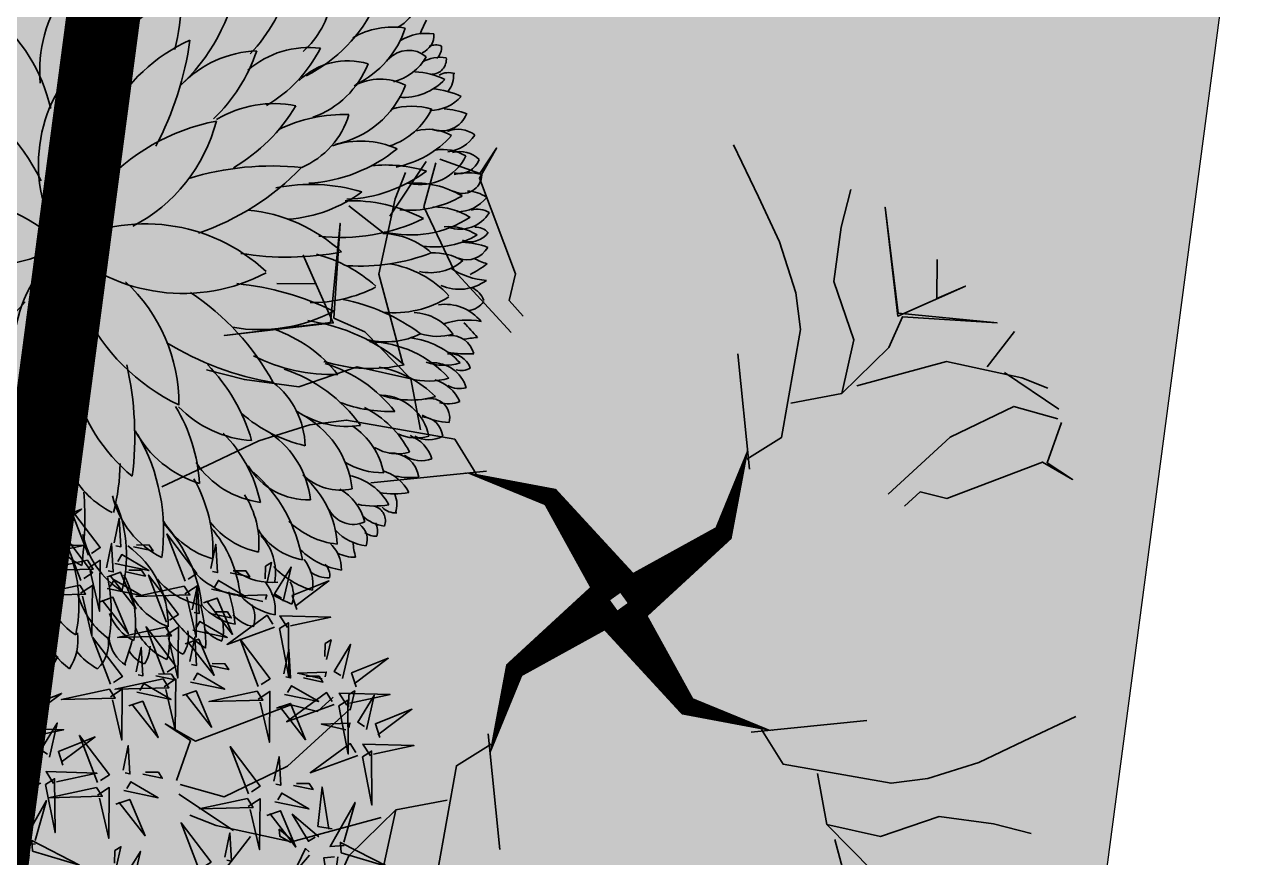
# Model space of a CAD drawing. Header units: millimetres. Extents: x -176651 to 424033, y -469666 to 486614.
# Drawn here: x 112396 to 113060, y 91389 to 91841 of the extents above; entities that cross this region are included whole.
import ezdxf

# ---------------------------------------------------------------- set-up
doc = ezdxf.new("R2010")
doc.units = ezdxf.units.MM
doc.linetypes.add('1625E_Roof Plan$0$DASHED', pattern=[0.75, 0.5, -0.25])
for name, color, linetype in [('1625_East Villa$0$ad-Elevation 10', 8, 'Continuous'), ('1625_East Villa$0$ad-Verandah', 8, 'Continuous'), ('1625E_Roof Plan$0$ad-Secondary Roof', 8, 'Continuous')]:
    doc.layers.add(name, color=color, linetype=linetype)
doc.layers.add('1625_East Villa$0$ad-Landscape', color=8, linetype='Continuous', lineweight=35)

# ---------------------------------------------------------------- blocks, each defined once
blk = doc.blocks.new('1625_East Villa$0$A$C06C421F0')
at = {"layer": '1625_East Villa$0$ad-Landscape'}
for points in [[(359.91, 366.46, 35.98, 14.39, 0), (421.22, 431.54, 14.39, 0.72, 0), (487.37, 441.94, 0, 0, 0), (448, 441.94, 0, 0, 0), (472.53, 524.19, 0, 0, 0), (467.69, 541.37, 0, 0, 0), (379.6, 599.67, 0, 0, 0), (404.12, 579.33, 0, 0, 0), (359.91, 575.71, 0, 0, 0), (404.12, 579.33, 0, 0, 0), (467.69, 541.37, 0, 0, 0), (433.48, 648.03, 0, 0, 0), (482.53, 692.32, 0, 0, 0), (430.9, 648.03, 0, 0, 0), (418.64, 692.32, 0, 0, 0), (426.06, 713.11, 0, 0, 0), (413.8, 692.32, 0, 0, 0), (372.17, 716.27, 0, 0, 0), (413.8, 692.32, 0, 0, 0), (323.13, 719.89, 0, 0, 0)], [(353.42, 359.91, 35.98, 14.39, 0), (288.34, 421.22, 14.39, 0.72, 0), (277.95, 487.37, 0, 0, 0), (277.95, 448, 0, 0, 0), (195.69, 472.53, 0, 0, 0), (178.52, 467.69, 0, 0, 0), (120.22, 379.6, 0, 0, 0), (140.56, 404.12, 0, 0, 0), (144.17, 359.91, 0, 0, 0), (140.56, 404.12, 0, 0, 0), (178.52, 467.69, 0, 0, 0), (71.86, 433.48, 0, 0, 0), (27.57, 482.53, 0, 0, 0), (71.86, 430.9, 0, 0, 0), (27.57, 418.64, 0, 0, 0), (6.78, 426.06, 0, 0, 0), (27.57, 413.8, 0, 0, 0), (3.62, 372.17, 0, 0, 0), (27.57, 413.8, 0, 0, 0), (0, 323.13, 0, 0, 0)], [(366.46, 359.97, 35.98, 14.39, 0), (431.54, 298.66, 14.39, 0.72, 0), (441.94, 232.52, 0, 0, 0), (441.94, 271.88, 0, 0, 0), (524.19, 247.36, 0, 0, 0), (541.37, 252.2, 0, 0, 0), (599.67, 340.29, 0, 0, 0), (579.33, 315.77, 0, 0, 0), (575.71, 359.97, 0, 0, 0), (579.33, 315.77, 0, 0, 0), (541.37, 252.2, 0, 0, 0), (648.03, 286.4, 0, 0, 0), (692.32, 237.36, 0, 0, 0), (648.03, 288.98, 0, 0, 0), (692.32, 301.25, 0, 0, 0), (713.11, 293.82, 0, 0, 0), (692.32, 306.09, 0, 0, 0), (716.27, 347.71, 0, 0, 0), (692.32, 306.09, 0, 0, 0), (719.89, 396.76, 0, 0, 0)], [(359.97, 353.42, 35.98, 14.39, 0), (298.66, 288.34, 14.39, 0.72, 0), (232.52, 277.95, 0, 0, 0), (271.88, 277.95, 0, 0, 0), (247.36, 195.69, 0, 0, 0), (252.2, 178.52, 0, 0, 0), (340.29, 120.22, 0, 0, 0), (315.77, 140.56, 0, 0, 0), (359.97, 144.17, 0, 0, 0), (315.77, 140.56, 0, 0, 0), (252.2, 178.52, 0, 0, 0), (286.4, 71.86, 0, 0, 0), (237.36, 27.57, 0, 0, 0), (288.98, 71.86, 0, 0, 0), (301.25, 27.57, 0, 0, 0), (293.82, 6.78, 0, 0, 0), (306.09, 27.57, 0, 0, 0), (347.71, 3.62, 0, 0, 0), (306.09, 27.57, 0, 0, 0), (396.76, 0, 0, 0, 0)]]:
    blk.add_lwpolyline(points, format="xyseb", dxfattribs=at)
for points in [[(277.95, 479.95), (253.99, 499.63), (250.38, 582.88), (257.61, 609.99), (274.78, 646.77), (295.12, 678.39), (319.07, 715.18)], [(250.38, 526.41), (212.87, 538.67), (209.25, 580.3), (230.04, 622.25), (230.04, 663.87), (226.43, 693.24)], [(460.26, 565.32), (472.53, 575.71), (470.27, 596.5), (507.05, 664.75), (497.05, 689.15), (507.05, 668.36), (538.67, 675.14)], [(212.87, 538.67), (182.13, 578.04), (174.9, 602.56), (103.04, 607.4), (178.52, 604.82), (198.86, 683.23), (178.52, 602.56), (130.61, 631.93), (150.95, 619.67), (154.57, 649.03)], [(467.69, 551.76), (516.73, 592.89), (546.1, 637.63), (541.26, 671.98)], [(570.62, 627.24), (548.68, 671.98)], [(546.1, 517.41), (573.2, 582.49), (568.36, 640.79), (563.2, 661.58)], [(573.2, 613.68), (602.56, 630.85)], [(538.67, 507.02), (578.04, 537.75), (602.56, 544.98), (607.4, 616.84), (604.82, 541.37), (683.23, 521.03), (602.56, 541.37), (631.93, 589.27), (619.67, 568.94), (649.03, 565.32)], [(106.21, 573.2), (89.03, 602.56)], [(92.65, 570.62), (47.91, 548.68)], [(202.47, 546.1), (137.39, 573.2), (79.09, 568.36), (58.3, 563.2)], [(274.78, 472.53), (295.12, 558.36)], [(154.57, 460.26), (144.17, 472.53), (123.38, 470.27), (55.14, 507.05), (30.73, 497.05), (51.52, 507.05), (44.74, 538.67)], [(168.12, 467.69), (127, 516.73), (82.25, 546.1), (47.91, 541.26)], [(526.41, 469.51), (538.67, 507.02), (580.3, 510.63), (622.25, 489.84), (663.87, 489.84), (693.24, 493.46)], [(479.95, 441.94), (499.63, 465.89), (582.88, 469.51), (609.99, 462.28), (646.77, 445.1), (678.39, 424.76), (715.18, 400.81)], [(472.53, 445.1), (558.36, 424.76)], [(239.94, 277.95), (220.25, 253.99), (137, 250.38), (109.9, 257.61), (73.11, 274.78), (41.49, 295.12), (4.71, 319.07)], [(247.36, 274.78), (161.53, 295.12)], [(551.76, 252.2), (592.89, 203.15), (637.63, 173.79), (671.98, 178.63)], [(565.32, 259.62), (575.71, 247.36), (596.5, 249.62), (664.75, 212.83), (689.15, 222.84), (668.36, 212.83), (675.14, 181.21)], [(193.47, 250.38), (181.21, 212.87), (139.59, 209.25), (97.64, 230.04), (56.01, 230.04), (26.65, 226.43)], [(445.1, 247.36), (424.76, 161.53)], [(441.94, 239.94), (465.89, 220.25), (469.51, 137), (462.28, 109.9), (445.1, 73.12), (424.76, 41.49), (400.81, 4.71)], [(181.21, 212.87), (141.84, 182.13), (117.32, 174.9), (112.48, 103.04), (115.06, 178.52), (36.65, 198.86), (117.32, 178.52), (87.96, 130.61), (100.22, 150.95), (70.86, 154.57)], [(173.79, 202.47), (146.68, 137.39), (151.52, 79.09), (156.69, 58.3)], [(469.51, 193.47), (507.02, 181.21), (510.63, 139.59), (489.84, 97.64), (489.84, 56.01), (493.46, 26.65)], [(507.02, 181.21), (537.75, 141.84), (544.98, 117.32), (616.84, 112.48), (541.37, 115.06), (521.03, 36.65), (541.37, 117.32), (589.27, 87.96), (568.93, 100.22), (565.32, 70.86)], [(517.41, 173.79), (582.49, 146.68), (640.79, 151.52), (661.58, 156.69)], [(627.24, 149.27), (671.98, 171.21)], [(613.68, 146.68), (630.85, 117.32)]]:
    blk.add_lwpolyline(points, dxfattribs=at)
blk = doc.blocks.new('1625_East Villa$0$bamboo')
at = {"layer": '1625_East Villa$0$ad-Landscape', "color": 62}
blk.add_line((-124.2, -652.6), (-157.7, -842.3), dxfattribs=at)
at = {"layer": '1625_East Villa$0$ad-Landscape', "color": 76}
for points in [[(-174.3, -160.5), (-173.7, -0.6), (-130.6, -151.3), (-163.4, -158.2)], [(-511, -108), (-521.6, -218), (-481.1, -126.7), (-503.9, -116.6)], [(-183, -173.7), (-336.7, -149), (-176.1, -206.5), (-183, -173.7)], [(-452.7, -161.2), (-458.7, -224.1), (-441.4, -209.9), (-445.5, -169.8)], [(-189.3, -197.8), (-145.6, -188.6), (-205.5, -338.1), (-187, -208.8)], [(-425.4, -355.8), (-466.6, -376.5), (-529.7, -268.8), (-433.9, -363.1)], [(-363.6, -376.3), (-397.5, -405.4), (-417, -245.5), (-370.9, -367.8)], [(-196.6, -388.9), (-246, -241.3), (-222.5, -410.2), (-196.6, -388.9)], [(-357.5, -400.5), (-210.9, -348.1), (-379.3, -375.1), (-357.5, -400.5)], [(-180.9, -390.4), (-39, -316.9), (-152.5, -424.9), (-173.8, -399)], [(-444.7, -401.9), (-555, -393.6), (-462.9, -432.2), (-453.2, -409.1)], [(-358.7, -416.2), (-282.3, -556.6), (-392.6, -445.4), (-367.2, -423.5)], [(-221, -394.5), (-192.5, -429), (-352.8, -445.2), (-229.6, -401.6)], [(-496.8, -461.3), (-559.8, -456.6), (-545.3, -473.5), (-505.3, -468.6)], [(-433.8, -466), (-439.8, -544.8), (-456.8, -456.4), (-441.1, -457.6)], [(-242.7, -455.8), (-222.9, -497.4), (-331.8, -558.3), (-235.6, -464.5)], [(-197, -476.1), (-207.5, -586.2), (-167.1, -494.9), (-189.9, -484.8)], [(-132.6, -466.5), (-54, -474.1), (-142.8, -489.3), (-141.3, -473.6)], [(-98.1, -517.2), (-69.7, -551.7), (-229.9, -567.9), (-106.7, -524.3)], [(-138.6, -529.4), (-144.7, -592.3), (-127.4, -578.1), (-131.5, -538)], [(-363.6, -689.9), (-397.5, -719), (-417, -559.2), (-370.9, -681.4)]]:
    blk.add_lwpolyline(points, dxfattribs=at)
at = {"layer": '1625_East Villa$0$ad-Landscape', "color": 62}
for points in [[(-1143.7, -283.2), (-1143, -123.3), (-1099.9, -274), (-1132.7, -280.9)], [(-713.7, -184.4), (-637.3, -324.8), (-747.6, -213.6), (-722.2, -191.7)], [(-1053.9, -275.7), (-1010.7, -209.6), (-1038.4, -295.3), (-1051.6, -286.6)], [(-788.8, -234.2), (-794.8, -313), (-811.8, -224.6), (-796, -225.8)], [(-1152.3, -296.4), (-1306, -271.7), (-1145.4, -329.2), (-1152.3, -296.4)], [(-903.2, -383.1), (-944.4, -403.7), (-1007.5, -296), (-911.7, -390.3)], [(-1000.9, -310.2), (-948, -344.7), (-952.6, -322.9), (-990, -307.9)], [(-841.4, -403.5), (-875.3, -432.7), (-894.8, -272.8), (-848.7, -395.1)], [(-1158.7, -320.6), (-1114.9, -311.4), (-1174.8, -460.8), (-1156.4, -331.5)], [(-1075.2, -337.2), (-982.6, -397.6), (-1044.7, -319.4), (-1064.3, -334.9)], [(-1114.4, -368.3), (-1068.3, -370), (-1064.9, -494.8), (-1103.4, -366)], [(-835.4, -427.8), (-688.8, -375.4), (-857.2, -402.4), (-835.4, -427.8)], [(-922.6, -429.1), (-1032.9, -420.9), (-940.7, -459.5), (-931.1, -436.4)], [(-1179.6, -607.1), (-1229, -459.4), (-1205.5, -628.4), (-1179.6, -607.1)], [(-836.6, -443.5), (-760.1, -583.9), (-870.5, -472.6), (-845, -450.8)], [(-974.6, -488.6), (-1037.7, -483.9), (-1023.1, -500.8), (-983.1, -495.9)], [(-911.6, -493.3), (-917.6, -572.1), (-934.7, -483.7), (-918.9, -484.8)], [(-1163.9, -608.6), (-1022, -535), (-1135.5, -643.1), (-1156.8, -617.2)], [(-119.8, -578.6), (-100, -620.2), (-209, -681), (-112.7, -587.2)], [(-1204, -612.6), (-1175.5, -647.1), (-1335.8, -663.4), (-1212.6, -619.7)], [(-1084.1, -757), (-1133.4, -609.4), (-1109.9, -778.4), (-1084.1, -757)], [(-827.8, -744.4), (-861.7, -773.6), (-881.2, -613.7), (-835.1, -736)], [(-527.4, -744.4), (-561.3, -773.6), (-580.8, -613.7), (-534.7, -736)], [(-425.4, -669.4), (-466.6, -690.1), (-529.7, -582.4), (-433.9, -676.7)], [(-889.6, -724), (-930.8, -744.6), (-993.8, -636.9), (-898.1, -731.2)], [(-589.2, -724), (-630.4, -744.6), (-693.5, -636.9), (-597.7, -731.2)], [(-1225.7, -674), (-1205.9, -715.6), (-1314.8, -776.5), (-1218.6, -682.6)], [(-1180, -694.3), (-1190.5, -804.4), (-1150.1, -713.1), (-1172.9, -702.9)], [(-1115.6, -684.7), (-1037, -692.3), (-1125.7, -707.5), (-1124.2, -691.8)], [(-1068.3, -758.6), (-926.4, -685), (-1039.9, -793.1), (-1061.2, -767.2)], [(-357.5, -714.1), (-210.9, -661.7), (-379.3, -688.7), (-357.5, -714.1)], [(-821.7, -768.6), (-675.1, -716.3), (-843.5, -743.3), (-821.7, -768.6)], [(-444.7, -715.5), (-555, -707.2), (-462.9, -745.8), (-453.2, -722.8)], [(-521.3, -768.6), (-374.8, -716.3), (-543.2, -743.3), (-521.3, -768.6)], [(-358.7, -729.9), (-282.3, -870.2), (-392.6, -759), (-367.2, -737.1)], [(-1108.4, -762.6), (-1079.9, -797.1), (-1240.2, -813.4), (-1117, -769.7)], [(-1121.6, -747.6), (-1127.7, -810.5), (-1110.4, -796.3), (-1114.5, -756.2)], [(-908.9, -770), (-1019.2, -761.8), (-927.1, -800.3), (-917.4, -777.3)], [(-608.6, -770), (-718.8, -761.8), (-626.7, -800.3), (-617.1, -777.3)], [(-496.8, -774.9), (-559.8, -770.2), (-545.3, -787.1), (-505.3, -782.2)], [(-433.8, -779.7), (-439.8, -858.4), (-456.8, -770), (-441.1, -771.2)], [(-16.2, -749), (12.3, -783.5), (-148, -799.7), (-24.8, -756.1)], [(-822.9, -784.4), (-746.5, -924.8), (-856.8, -813.5), (-831.4, -791.7)], [(-575.6, -887.6), (-616.8, -908.3), (-679.8, -800.6), (-584, -894.9)], [(-513.8, -908.1), (-547.7, -937.2), (-567.2, -777.3), (-521, -899.6)], [(-522.5, -784.4), (-446.1, -924.8), (-556.4, -813.5), (-531, -791.7)], [(-37.9, -810.4), (-18.1, -852), (-127, -912.8), (-30.8, -819)], [(-1130.1, -824), (-1110.3, -865.6), (-1219.3, -926.5), (-1123, -832.6)], [(-1084.5, -844.3), (-1095, -954.4), (-1054.5, -863.1), (-1077.3, -852.9)], [(-1020.1, -834.7), (-941.4, -842.3), (-1030.2, -857.5), (-1028.7, -841.8)], [(-961, -829.5), (-1024, -824.8), (-1009.5, -841.7), (-969.5, -836.8)], [(-898, -834.2), (-904, -913), (-921, -824.6), (-905.3, -825.7)], [(-865.6, -975.2), (-915, -827.6), (-891.5, -996.5), (-865.6, -975.2)], [(-660.6, -829.5), (-723.6, -824.8), (-709.1, -841.7), (-669.1, -836.8)], [(-597.6, -834.2), (-603.6, -913), (-620.7, -824.6), (-604.9, -825.7)], [(-507.7, -932.3), (-361.1, -879.9), (-529.5, -906.9), (-507.7, -932.3)], [(-227.1, -1003.5), (-261, -1032.7), (-280.5, -872.8), (-234.3, -995)], [(-1026.1, -897.6), (-1032.1, -960.5), (-1014.9, -946.3), (-1019, -906.2)], [(-849.9, -976.7), (-708, -903.2), (-821.4, -1011.2), (-842.8, -985.4)], [(-594.9, -933.7), (-705.2, -925.4), (-613.1, -964), (-603.4, -940.9)], [(-554.7, -1044.4), (-588.6, -1073.6), (-608.1, -913.7), (-562, -1036)], [(-288.9, -983), (-330, -1003.7), (-393.1, -896), (-297.3, -990.3)], [(-616.5, -1023.9), (-657.7, -1044.6), (-720.8, -936.9), (-625, -1031.2)], [(-508.9, -948), (-432.5, -1088.4), (-542.8, -977.2), (-517.4, -955.3)], [(-240.7, -1085.3), (-274.6, -1114.5), (-294.1, -954.6), (-248, -1076.9)], [(-60.1, -1097.9), (-109.5, -950.3), (-85.9, -1119.2), (-60.1, -1097.9)], [(-889.9, -980.8), (-861.5, -1015.3), (-1021.7, -1031.5), (-898.6, -987.9)], [(-647, -993.1), (-710, -988.4), (-695.4, -1005.3), (-655.5, -1000.4)], [(-584, -997.8), (-590, -1076.6), (-607, -988.2), (-591.3, -989.4)], [(-302.5, -1064.9), (-343.7, -1085.5), (-406.8, -977.8), (-311, -1072.1)], [(-221, -1027.7), (-74.4, -975.4), (-242.8, -1002.3), (-221, -1027.7)], [(-911.7, -1042.2), (-891.9, -1083.8), (-1000.8, -1144.6), (-904.6, -1050.8)], [(-548.6, -1068.6), (-402.1, -1016.3), (-570.5, -1043.2), (-548.6, -1068.6)], [(-308.2, -1029.1), (-418.5, -1020.8), (-326.4, -1059.4), (-316.7, -1036.4)], [(-222.2, -1043.5), (-145.8, -1183.9), (-256.1, -1072.6), (-230.7, -1050.8)], [(-44.4, -1099.5), (97.5, -1025.9), (-15.9, -1134), (-37.3, -1108.1)], [(-866, -1062.5), (-876.5, -1172.5), (-836.1, -1081.2), (-858.9, -1071.1)], [(-801.6, -1052.8), (-723, -1060.4), (-811.7, -1075.7), (-810.2, -1059.9)], [(-635.9, -1070), (-746.1, -1061.7), (-654, -1100.3), (-644.4, -1077.3)], [(-297.3, -1093.3), (-303.3, -1172), (-320.3, -1083.6), (-304.5, -1084.8)], [(-234.6, -1109.5), (-88.1, -1057.2), (-256.5, -1084.1), (-234.6, -1109.5)], [(-807.6, -1115.7), (-813.6, -1178.6), (-796.4, -1164.4), (-800.5, -1124.4)], [(-549.8, -1084.4), (-473.4, -1224.8), (-583.8, -1113.5), (-558.3, -1091.7)], [(-321.9, -1110.9), (-432.1, -1102.7), (-340, -1141.2), (-330.3, -1118.2)], [(-360.3, -1088.6), (-423.3, -1083.8), (-408.7, -1100.8), (-368.8, -1095.8)], [(-84.4, -1103.5), (-56, -1138), (-216.2, -1154.2), (-93.1, -1110.6)], [(-687.9, -1129.5), (-751, -1124.7), (-736.4, -1141.7), (-696.4, -1136.8)], [(-624.9, -1134.2), (-630.9, -1213), (-648, -1124.6), (-632.2, -1125.7)], [(-235.8, -1125.3), (-159.4, -1265.7), (-269.7, -1154.4), (-244.3, -1132.6)], [(-373.9, -1170.4), (-436.9, -1165.7), (-422.4, -1182.6), (-382.4, -1177.7)], [(-310.9, -1175.1), (-316.9, -1253.9), (-334, -1165.5), (-318.2, -1166.6)], [(-106.2, -1164.9), (-86.3, -1206.5), (-195.3, -1267.4), (-99.1, -1173.5)], [(-60.5, -1185.2), (-71, -1295.3), (-30.6, -1204), (-53.4, -1193.8)], [(120.3, -1239.9), (148.8, -1274.4), (-11.4, -1290.6), (111.7, -1247)]]:
    blk.add_lwpolyline(points, dxfattribs=at)
blk = doc.blocks.new('1625_East Villa$0$A$C7DA81DBD')
at = {"layer": '1625_East Villa$0$ad-Landscape'}
for centre, radius, start, end in [((4.101, 8.21), 0.535, 155.1905, 195.2068), ((3.338, 7.896), 0.606, 24.0272, 62.7305), ((3.977, 8.301), 0.225, 130.8443, 173.759), ((3.752, 8.272), 0.214, 30.4156, 68.83), ((4.147, 8.318), 0.227, 130.9335, 187.2728), ((3.83, 8.236), 0.305, 17.0973, 56.395), ((4.567, 8.16), 0.477, 132.7387, 179.5624), ((10.109, 6.928), 7.168, 168.7597, 170.8333), ((2.916, 7.999), 0.358, 14.3796, 65.6782), ((3.602, 8.179), 0.342, 140.1793, 198.6746), ((3.063, 7.709), 0.743, 47.0323, 68.1406), ((4.728, 8.08), 0.838, 164.1327, 202.2774), ((3.777, 7.981), 0.359, 3.0513, 66.2944), ((3.209, 8.125), 0.552, 170.4856, 205.4529), ((2.484, 7.618), 0.625, 31.2577, 73.0883), ((3.19, 8.143), 0.343, 154.8223, 186.1053), ((2.828, 8.025), 0.269, 35.0422, 78.9599), ((2.791, 8.006), 0.311, 153.8191, 198.7871), ((2.422, 7.855), 0.302, 36.3212, 72.6008), ((4.032, 8.019), 1.016, 176.9811, 215.1502), ((2.86, 7.611), 0.488, 27.4375, 71.1826), ((5.028, 8.053), 1.765, 178.7548, 198.6115), ((2.873, 7.365), 0.824, 23.2196, 61.7797), ((5.053, 7.972), 1.458, 175.3381, 205.5558), ((3.37, 7.569), 0.57, 6.6723, 66.2687), ((4.915, 7.589), 0.873, 140.3941, 176.9962), ((2.551, 7.906), 0.41, 172.3277, 203.6108), ((2.085, 7.61), 0.356, 46.8629, 80.3692), ((1.799, 6.955), 1.205, 39.6176, 65.5256), ((3.777, 8.207), 1.488, 185.9725, 202.7074), ((2.519, 7.177), 0.735, 40.3866, 76.092), ((3.664, 8), 0.974, 186.4669, 241.6556), ((2.137, 7.724), 0.289, 169.0778, 214.6406), ((1.84, 7.449), 0.329, 46.2451, 87.6854), ((2.004, 7.199), 0.581, 48.3364, 86.6749), ((3.329, 8.051), 1.32, 191.9389, 206.2186), ((5.983, 7.38), 2.067, 169.3214, 184.0479), ((3.367, 7.085), 0.895, 11.9619, 49.2113), ((1.621, 7.013), 0.621, 49.7759, 86.9333), ((2.115, 7.651), 0.461, 182.3648, 225.5832), ((3.755, 7.978), 1.408, 194.0868, 230.7518), ((2.347, 6.872), 0.764, 47.3855, 86.8116), ((4.538, 7.416), 1.349, 172.2305, 210.013), ((2.838, 6.81), 0.868, 18.6878, 65.2839), ((1.785, 7.45), 0.289, 169.0778, 214.6406), ((1.197, 6.26), 1.281, 66.1435, 76.2848), ((3.23, 7.78), 1.242, 193.527, 228.3981), ((2.035, 6.759), 0.73, 50.8151, 91.0506), ((1.188, 6.487), 0.863, 51.0238, 81.3872), ((1.689, 7.325), 0.372, 177.6019, 227.961), ((1.808, 6.679), 0.643, 63.0761, 102.3855), ((7.132, 7.397), 3.502, 179.9824, 192.0052), ((3.329, 6.578), 0.874, 31.4049, 69.8192), ((1.218, 6.926), 0.274, 57.9754, 101.2662), ((2.244, 7.287), 0.544, 178.2486, 230.6804), ((4.785, 7.206), 1.936, 179.7315, 217.4115), ((2.546, 6.334), 0.932, 21.0147, 71.0085), ((4.696, 6.77), 0.676, 132.165, 188.6083), ((1.411, 7.142), 0.356, 186.207, 235.7181), ((1.038, 6.345), 0.759, 53.8433, 88.585), ((1.314, 7.188), 0.15, 177.4703, 233.8096), ((3.802, 7.277), 1.463, 184.5397, 217.072), ((2.218, 6.324), 0.846, 38.4928, 81.4291), ((0.988, 6.563), 0.399, 70.941, 97.7273), ((-0.468, 6.436), 1.496, 14.5537, 20.4136), ((1.43, 6.407), 0.645, 39.1564, 87.7817), ((2.914, 7.514), 1.53, 197.5905, 235.7456), ((1.841, 6.215), 0.821, 45.1229, 85.9267), ((2.796, 7.069), 0.898, 182.3009, 220.5076), ((2.076, 7.032), 0.96, 190.8581, 236.5506), ((1.155, 6.057), 0.795, 52.4719, 91.5519), ((3.099, 5.955), 0.928, 34.9166, 71.0505), ((0.918, 6.693), 0.17, 170.7137, 216.2765), ((0.789, 6.557), 0.168, 59.8902, 103.1809), ((1.025, 6.792), 0.186, 168.2362, 240.9945), ((0.856, 6.342), 0.488, 50.8294, 91.5989), ((5.353, 6.584), 1.983, 172.8697, 187.1303), ((5.216, 6.13), 1.434, 153.1598, 192.1138), ((3.296, 6.073), 0.953, 6.2214, 47.7369), ((0.833, 6.576), 0.148, 166.0967, 261.703), ((0.696, 6.233), 0.379, 53.8191, 90.9542), ((1.034, 6.365), 0.273, 35.3989, 122.1552), ((1.376, 6.791), 0.525, 201.8257, 248.0281), ((0.621, 6.286), 0.183, 51.1425, 102.0713), ((1.943, 5.613), 0.927, 41.7393, 89.8284), ((3.287, 7.022), 1.425, 199.7331, 231.7721), ((0.83, 6.411), 0.239, 166.7548, 212.3176), ((0.919, 5.641), 0.793, 85.5663, 108.0123), ((1.139, 6.73), 0.573, 215.7635, 266.3734), ((1.568, 5.764), 0.695, 38.2825, 99.3433), ((2.35, 6.667), 0.921, 193.6684, 242.8823), ((2.387, 5.346), 1.102, 36.0391, 80.2682), ((4.23, 6.754), 1.688, 191.0285, 218.5633), ((2.351, 4.995), 1.708, 20.4746, 58.3718), ((6.505, 6.477), 3.258, 180.4864, 200.1425), ((0.735, 5.473), 0.814, 86.7638, 107.5222), ((0.849, 6.498), 0.437, 214.7848, 261.073), ((1.241, 5.774), 0.544, 53.779, 109.798), ((1.985, 6.512), 0.955, 193.7428, 250.7401), ((0.597, 5.226), 0.879, 87.0026, 102.0734), ((5.367, 5.219), 1.476, 139.5678, 220.4322), ((0.677, 6.149), 0.271, 193.6546, 282.449), ((0.873, 5.388), 0.705, 65.6035, 98.753), ((1.454, 6.318), 0.727, 198.6708, 243.797), ((0.444, 5.642), 0.279, 60.3623, 119.6377), ((0.641, 6.043), 0.37, 205.3637, 256.0362), ((0.712, 5.441), 0.443, 66.5632, 113.4368), ((1.43, 4.425), 1.503, 56.8668, 84.3747), ((2.402, 6.056), 0.836, 189.3048, 239.3197), ((2.19, 4.831), 1.111, 51.6498, 93.9516), ((3.74, 6.643), 1.772, 203.4099, 232.0446), ((1.371, 6.425), 1.015, 214.6416, 251.0624), ((0.4, 5.419), 0.285, 68.3546, 126.7162), ((0.437, 5.695), 0.213, 192.8534, 276.0686), ((0.545, 5.275), 0.428, 72.4107, 114.4025), ((0.85, 5.826), 0.508, 198.3657, 274.3629), ((1.308, 4.791), 0.892, 63.9188, 106.3599), ((2.173, 6.693), 1.53, 223.1553, 259.12), ((4.521, 5.887), 1.654, 187.071, 234.8541), ((2.238, 3.734), 2.052, 33.3645, 71.7788), ((0.376, 5.482), 0.193, 174.1867, 290.596), ((0.253, 4.962), 0.544, 67.6458, 97.2834), ((0.965, 4.057), 1.427, 76.9569, 99.2549), ((1.723, 6.473), 1.411, 225.5947, 260.3414), ((0.26, 5.008), 0.314, 81.5933, 119.1651), ((0.437, 5.482), 0.386, 211.1509, 261.8872), ((0.714, 4.425), 0.914, 78.0173, 113.3144), ((1.001, 6.11), 1.065, 232.5105, 267.2521), ((4.061, 6.873), 2.589, 216.3709, 243.6204), ((1.888, 2.448), 2.891, 65.6741, 88.2579), ((0.153, 4.921), 0.235, 66.9546, 113.0454), ((0.379, 5.278), 0.348, 203.9184, 280.7874), ((0.528, 4.448), 0.678, 81.5557, 114.7052), ((1.631, 3.425), 1.771, 71.0687, 99.21), ((2.329, 6.193), 1.415, 226.1223, 258.1088), ((0.955, 5.895), 1.093, 229.5217, 276.1719), ((1.238, 3.557), 1.529, 80.073, 110.392), ((0.153, 4.809), 0.166, 79.3544, 130.2832), ((0.237, 5.034), 0.214, 207.1935, 284.6897), ((0.375, 4.422), 0.526, 77.3912, 114.963), ((0.663, 5.52), 0.803, 230.6141, 270.7898), ((1.737, 6.553), 1.873, 236.553, 269.3505), ((0.222, 3.924), 0.887, 85.5415, 102.4704), ((0.253, 4.876), 0.238, 201.2281, 283.0029), ((1.01, 4.034), 0.76, 84.1206, 124.2254), ((2.39, 3.256), 1.59, 87.8069, 125.3426), ((-0.244, 5.884), 1.285, 281.6372, 288.0005), ((0.483, 4.104), 0.567, 79.894, 113.0436), ((1.521, 6.369), 1.948, 241.1822, 266.2604), ((0.046, 5.194), 0.734, 266.4289, 296.017), ((1.191, 5.881), 1.72, 226.87, 233.5161), ((0.627, 4.946), 0.486, 221.139, 275.5703), ((2.38, 7.288), 2.882, 251.6105, 271.7173), ((3.217, 2.824), 1.766, 54.4662, 125.5338), ((0.317, 4.791), 0.456, 226.0882, 286.2369), ((1.002, 3.489), 1.009, 91.2562, 130.1055), ((1.89, 3.086), 1.423, 97.042, 124.3197), ((0.197, 4.155), 0.224, 105.3109, 151.5664), ((0.197, 4.356), 0.224, 208.4336, 254.6891)]:
    blk.add_arc(centre, radius, start, end, dxfattribs=at)
at = {"layer": '1625_East Villa$0$ad-Landscape', "color": 76}
for centre, radius, start, end in [((5.19, 6.073), 0.953, 132.2631, 173.7786), ((3.12, 5.219), 1.476, 319.5678, 40.4322), ((6.248, 3.734), 2.052, 108.2212, 146.6355), ((5.27, 2.824), 1.766, 54.4662, 125.5338), ((0.317, 3.72), 0.456, 73.7631, 133.9118), ((1.002, 5.021), 1.009, 229.8945, 268.7438), ((1.89, 5.425), 1.423, 235.6803, 262.958), ((3.217, 5.686), 1.766, 234.4662, 305.5338), ((5.367, 3.292), 1.476, 139.5678, 220.4322), ((3.12, 3.292), 1.476, 319.5678, 40.4322), ((5.27, 5.686), 1.766, 234.4662, 305.5338), ((0.046, 3.316), 0.734, 63.983, 93.5711), ((0.627, 3.564), 0.486, 84.4297, 138.861), ((1.521, 2.141), 1.948, 93.7396, 118.8178), ((2.38, 1.222), 2.882, 88.2827, 108.3895), ((1.191, 2.629), 1.72, 126.4839, 133.13), ((2.39, 5.254), 1.59, 234.6574, 272.1931), ((4.061, 1.638), 2.589, 116.3796, 143.6291), ((4.521, 2.623), 1.654, 125.1459, 172.929), ((-0.244, 2.626), 1.285, 71.9995, 78.3628), ((0.253, 3.634), 0.238, 76.9971, 158.7719), ((0.663, 2.99), 0.803, 89.2102, 129.3859), ((0.483, 4.407), 0.567, 246.9564, 280.106), ((1.01, 4.476), 0.76, 235.7746, 275.8794), ((1.737, 1.957), 1.873, 90.6495, 123.447), ((0.222, 4.586), 0.887, 257.5296, 274.4585), ((0.237, 3.476), 0.214, 75.3103, 152.8065), ((0.955, 2.615), 1.093, 83.8281, 130.4783), ((2.329, 2.317), 1.415, 101.8912, 133.8777), ((0.153, 3.701), 0.166, 229.7168, 280.6456), ((0.379, 3.233), 0.348, 79.2126, 156.0816), ((0.375, 4.088), 0.526, 245.037, 282.6088), ((2.238, 4.776), 2.052, 288.2212, 326.6355), ((6.248, 4.776), 2.052, 213.3645, 251.7788), ((0.528, 4.063), 0.678, 245.2948, 278.4443), ((1.001, 2.401), 1.065, 92.7479, 127.4895), ((1.238, 4.953), 1.529, 249.608, 279.927), ((1.723, 2.037), 1.411, 99.6586, 134.4053), ((1.888, 6.063), 2.891, 271.7421, 294.3259), ((0.153, 3.59), 0.235, 246.9546, 293.0454), ((0.437, 3.028), 0.386, 98.1128, 148.8491), ((2.173, 1.817), 1.53, 100.88, 136.8447), ((1.631, 5.085), 1.771, 260.79, 288.9313), ((0.26, 3.502), 0.314, 240.8349, 278.4067), ((0.376, 3.029), 0.193, 69.404, 185.8133), ((0.714, 4.085), 0.914, 246.6856, 281.9827), ((0.85, 2.685), 0.508, 85.6371, 161.6343), ((2.402, 2.454), 0.836, 120.6803, 170.6952), ((3.74, 1.868), 1.772, 127.9554, 156.5901), ((0.965, 4.454), 1.427, 260.7451, 283.0431), ((6.505, 2.033), 3.258, 159.8575, 179.5136), ((0.253, 3.548), 0.544, 262.7166, 292.3542), ((0.437, 2.816), 0.213, 83.9314, 167.1466), ((1.371, 2.086), 1.015, 108.9376, 145.3584), ((0.4, 3.092), 0.285, 233.2838, 291.6454), ((0.641, 2.468), 0.37, 103.9638, 154.6363), ((0.545, 3.235), 0.428, 245.5975, 287.5893), ((1.454, 2.193), 0.727, 116.203, 161.3292), ((1.308, 3.719), 0.892, 253.6401, 296.0812), ((1.985, 1.998), 0.955, 109.2599, 166.2572), ((1.43, 4.085), 1.503, 275.6253, 303.1332), ((2.19, 3.68), 1.111, 266.0484, 308.3502), ((4.23, 1.756), 1.688, 141.4367, 168.9715), ((2.351, 3.515), 1.708, 301.6282, 339.5254), ((6.135, 3.515), 1.708, 200.4746, 238.3718), ((0.444, 2.868), 0.279, 240.3623, 299.6377), ((0.677, 2.361), 0.271, 77.551, 166.3454), ((0.712, 3.069), 0.443, 246.5632, 293.4368), ((2.35, 1.843), 0.921, 117.1177, 166.3316), ((3.287, 1.488), 1.425, 128.2279, 160.2669), ((5.216, 2.38), 1.434, 167.8862, 206.8402), ((3.27, 2.38), 1.434, 333.1598, 12.1138), ((0.849, 2.012), 0.437, 98.927, 145.2152), ((0.873, 3.122), 0.705, 261.247, 294.3965), ((2.387, 3.165), 1.102, 279.7318, 323.9609), ((4.785, 1.304), 1.936, 142.5885, 180.2685), ((0.597, 3.285), 0.879, 257.9266, 272.9974), ((1.139, 1.78), 0.573, 93.6266, 144.2365), ((3.296, 2.438), 0.953, 312.2631, 353.7786), ((5.19, 2.438), 0.953, 186.2214, 227.7369), ((0.735, 3.038), 0.814, 252.4778, 273.2362), ((0.83, 2.1), 0.239, 147.6824, 193.2452), ((1.376, 1.72), 0.525, 111.9719, 158.1743), ((1.241, 2.736), 0.544, 250.202, 306.221), ((2.076, 1.479), 0.96, 123.4494, 169.1419), ((1.568, 2.747), 0.695, 260.6567, 321.7175), ((2.914, 0.996), 1.53, 124.2544, 162.4095), ((1.943, 2.897), 0.927, 270.1716, 318.2607), ((0.621, 2.224), 0.183, 257.9287, 308.8575), ((0.919, 2.869), 0.793, 251.9877, 274.4337), ((0.833, 1.935), 0.148, 98.297, 193.9033), ((3.802, 1.234), 1.463, 142.928, 175.4603), ((5.353, 1.927), 1.983, 172.8697, 187.1303), ((0.696, 2.278), 0.379, 269.0458, 306.1809), ((1.034, 2.146), 0.273, 237.8448, 324.6011), ((2.796, 1.441), 0.898, 139.4924, 177.6991), ((3.099, 2.555), 0.928, 288.9495, 325.0834), ((0.918, 1.817), 0.17, 143.7235, 189.2863), ((1.025, 1.718), 0.186, 119.0055, 191.7638), ((0.789, 1.953), 0.168, 256.8191, 300.1098), ((0.856, 2.168), 0.488, 268.4011, 309.1706), ((1.155, 2.454), 0.795, 268.4481, 307.5281), ((-0.468, 2.075), 1.496, 339.5864, 345.4463), ((1.411, 1.368), 0.356, 124.2819, 173.793)]:
    blk.add_arc(centre, radius, start, end, dxfattribs=at)
blk = doc.blocks.new('1625_East Villa$0$zw$959F')
at = {"transparency": 33554559}
h = blk.add_hatch(dxfattribs=at)
h.set_pattern_fill('GRASS', color=74, angle=180)
h.set_pattern_definition([(270, (2430, -10400), (17.960512, -17.960512), [4.7625, -31.158524]), (225, (2430, -10400), (17.96051, -17.96051), [4.7625, -20.6375]), (315, (2430, -10400), (17.96051, 17.96051), [4.7625, -20.6375])])
h.paths.add_polyline_path([(2430, -16565), (-2485, -16565), (-2485, -15665), (1530, -15665), (1530, -10475), (2430, -10475)])
h = blk.add_hatch(color=256, dxfattribs=at)
h.dxf.hatch_style = 1
h.set_gradient(color1=(153, 204, 0), color2=(63, 127, 0), tint=1, name='INVSPHERICAL')
h.paths.add_polyline_path([(2430, -16565), (-2485, -16565), (-2485, -15665), (1530, -15665), (1530, -10475), (2430, -10475)])
at = {"layer": '1625_East Villa$0$ad-Elevation 10'}
blk.add_lwpolyline([(2430, -16565), (-2485, -16565), (-2485, -15665), (1530, -15665), (1530, -10475), (2430, -10475)], close=True, dxfattribs=at)
at = {"xscale": 54.36482949885722, "yscale": 54.36482949885722, "zscale": 54.36482949885722, "rotation": 180}
blk.add_blockref('1625_East Villa$0$A$C7DA81DBD', (2054.79, -10565.73), dxfattribs=at)
at = {"layer": '1625_East Villa$0$ad-Landscape', "xscale": -0.7144563243118911, "yscale": 0.7144563243118911, "zscale": 0.7144563243118911}
blk.add_blockref('1625_East Villa$0$A$C06C421F0', (2405.94, -11206.33), dxfattribs=at)
at = {"layer": '1625_East Villa$0$ad-Landscape', "linetype": 'Continuous', "xscale": 0.171360081536486, "yscale": 0.171360081536486, "zscale": 0.171360081536486, "rotation": 180}
blk.add_blockref('1625_East Villa$0$bamboo', (1819.89, -11154.78), dxfattribs=at)
blk = doc.blocks.new('1625E_Roof Plan')
at = {"layer": '1625E_Roof Plan$0$ad-Secondary Roof', "linetype": '1625E_Roof Plan$0$DASHED', "ltscale": 2, "const_width": 40}
for points in [[(13950, 5195), (13188.77, 1425), (13950, -2345)], [(12570, 5195), (10022.5, 1425), (12570, -2345), (13950, -2345), (13950, 5195)]]:
    blk.add_lwpolyline(points, close=True, dxfattribs=at)
blk = doc.blocks.new('1625_East Villa')
at = {"layer": '1625_East Villa$0$ad-Verandah'}
blk.add_blockref('1625_East Villa$0$zw$959F', (12120, 13620), dxfattribs=at)
blk.add_blockref('1625E_Roof Plan', (0, 0))
blk = doc.blocks.new("All Plot's Villa Plans")
at = {"ltscale": 5, "rotation": 352.4703876422526}
blk.add_blockref('1625_East Villa', (98223.07, 90749.46), dxfattribs=at)

msp = doc.modelspace()

# ---------------------------------------------------------------- block references
at = {"ltscale": 5}
msp.add_blockref("All Plot's Villa Plans", (0, 0), dxfattribs=at)

doc.saveas('drawing.dxf')
